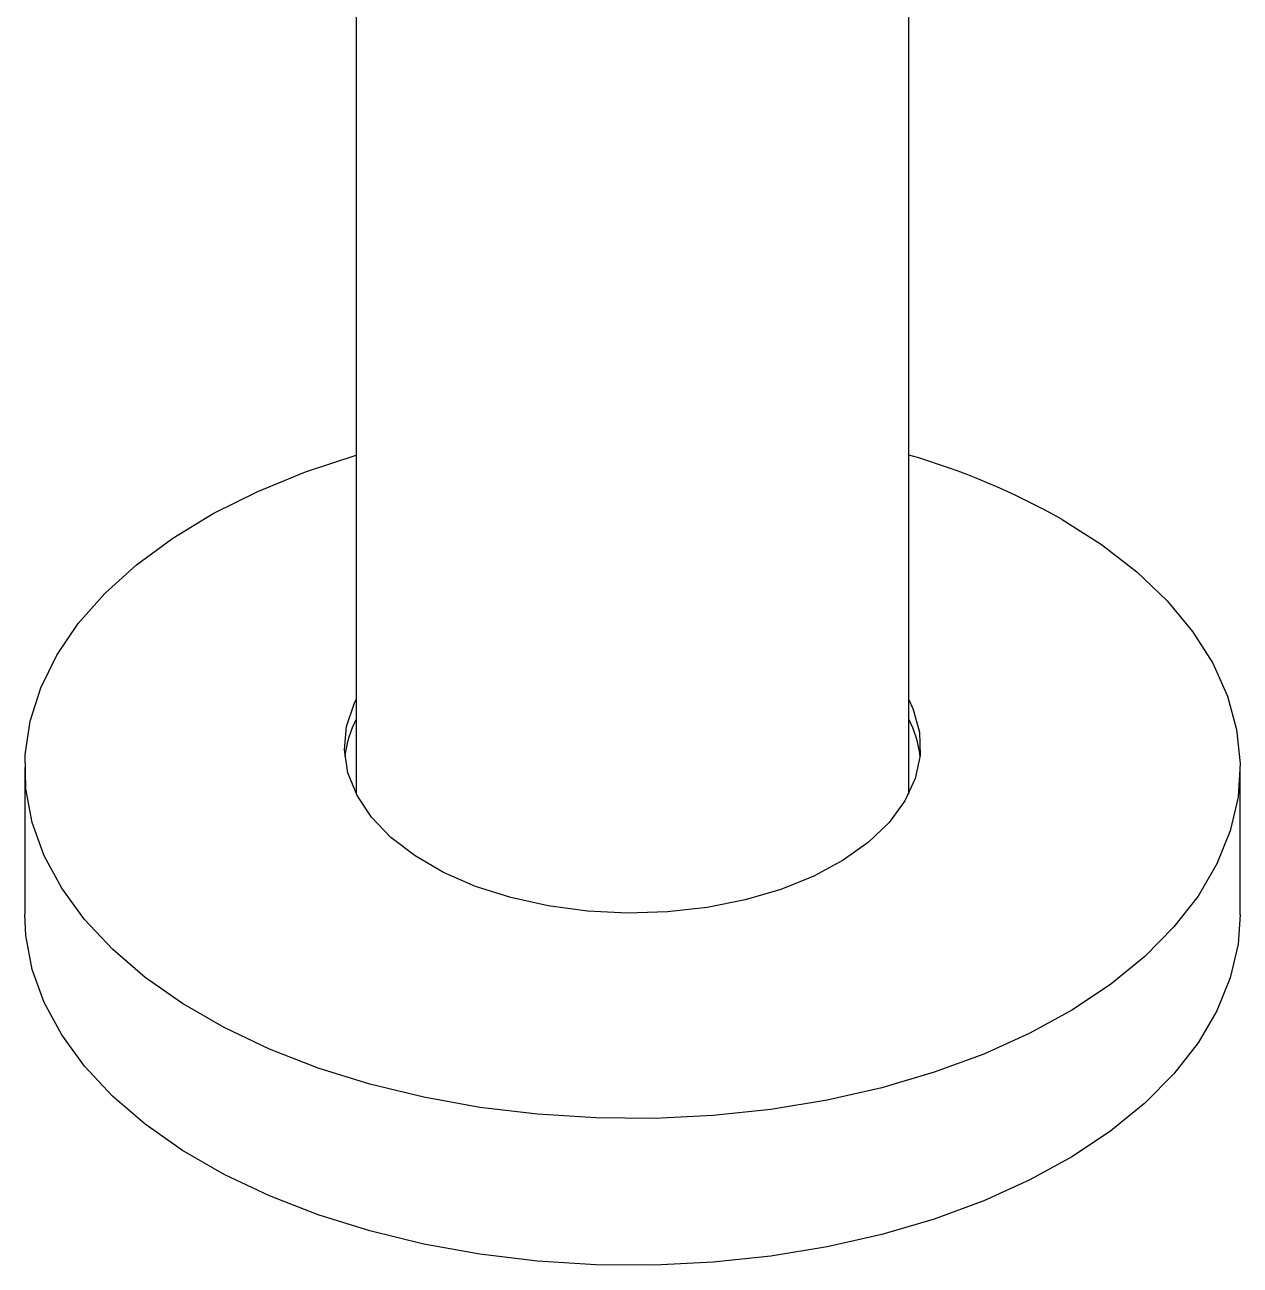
# Model space of a CAD drawing. Extents: x -1084 to 1049, y -151 to 450.
# Drawn here: x -480.34 to -448.26, y 62.57 to 95.29 of the extents above; entities that cross this region are included whole.
import ezdxf

# ---------------------------------------------------------------- set-up
doc = ezdxf.new("R2010")
doc.units = 0
doc.header["$LTSCALE"] = 23.1
doc.header["$MEASUREMENT"] = 0
doc.layers.get('0').update_dxf_attribs({"linetype": 'CONTINUOUS'})

msp = doc.modelspace()

# ---------------------------------------------------------------- linework, layer by layer
at = {"color": 7, "linetype": 'Continuous', "lineweight": 25}
for p, q in [((-471.58662, 102.097), (-471.58662, 74.99707)), ((-457.00475, 74.99707), (-457.00475, 102.097)), ((-480.33575, 75.6931), (-480.33575, 71.81997)), ((-448.25562, 71.81997), (-448.25562, 75.6931))]:
    msp.add_line(p, q, dxfattribs=at)
at = {"color": 7, "linetype": 'Continuous', "lineweight": 25, "flags": 128}
for points in [[(-452.95434, 82.24112), (-451.91256, 81.57865), (-450.98639, 80.86124), (-450.18449, 80.09556), (-449.51434, 79.28879), (-448.9822, 78.44844), (-448.59303, 77.58237), (-448.35048, 76.69865), (-448.25681, 75.80555), (-448.31288, 74.9114), (-448.51818, 74.02455), (-448.8708, 73.15327), (-449.36743, 72.30571), (-450.00344, 71.48978), (-450.77289, 70.71309), (-451.66861, 69.9829), (-452.68222, 69.30602), (-453.80426, 68.68878), (-455.02425, 68.13693), (-456.33081, 67.65564), (-457.71174, 67.24939), (-459.15414, 66.92197), (-460.64455, 66.67645), (-462.16904, 66.51512), (-463.71339, 66.43947), (-465.26318, 66.45023), (-466.80393, 66.54728), (-468.32127, 66.72973), (-469.80102, 66.99586), (-471.22937, 67.3432), (-472.59297, 67.7685), (-473.87912, 68.26779), (-475.07578, 68.83641), (-476.17179, 69.46905), (-477.15692, 70.15979), (-478.02196, 70.90221), (-478.75885, 71.68935), (-479.3607, 72.51387), (-479.82189, 73.36808), (-480.13811, 74.244), (-480.30642, 75.13345), (-480.32525, 76.02812), (-480.1944, 76.91966), (-479.91512, 77.79975), (-479.49, 78.66018), (-478.92302, 79.4929), (-478.21946, 80.29014), (-477.38591, 81.04446), (-476.43013, 81.74881), (-475.36106, 82.39663), (-474.18867, 82.98186), (-472.92391, 83.49903), (-471.58662, 83.94096)], [(-457.00475, 77.48785), (-456.88726, 77.23011), (-456.72125, 76.62529), (-456.70267, 76.01301), (-456.83189, 75.4052), (-457.10637, 74.81368), (-457.52079, 74.24998), (-458.06707, 73.72505), (-458.73459, 73.24913), (-459.51034, 72.83146), (-460.37924, 72.48019), (-461.32437, 72.20215), (-462.32733, 72.00274), (-463.3686, 71.88586), (-464.42792, 71.85377), (-465.48466, 71.90711), (-466.51826, 72.04482), (-467.5086, 72.26424), (-468.43641, 72.56109), (-469.28362, 72.9296), (-470.03374, 73.36258), (-470.67218, 73.85162), (-471.18651, 74.3872), (-471.56672, 74.95888), (-471.80541, 75.55555), (-471.89793, 76.16559), (-471.84247, 76.77712), (-471.64013, 77.37825), (-471.58662, 77.48785)], [(-448.25562, 71.81997), (-448.31288, 71.03827), (-448.51818, 70.15142), (-448.8708, 69.28014), (-449.36743, 68.43258), (-450.00344, 67.61665), (-450.77289, 66.83996), (-451.66861, 66.10977), (-452.68222, 65.43289), (-453.80426, 64.81565), (-455.02425, 64.26381), (-456.33081, 63.78251), (-457.71174, 63.37626), (-459.15414, 63.04884), (-460.64455, 62.80332), (-462.16904, 62.64199), (-463.71339, 62.56635), (-465.26318, 62.5771), (-466.80393, 62.67416), (-468.32127, 62.8566), (-469.80102, 63.12274), (-471.22937, 63.47008), (-472.59297, 63.89538), (-473.87912, 64.39466), (-475.07578, 64.96328), (-476.17179, 65.59592), (-477.15692, 66.28667), (-478.02196, 67.02908), (-478.75885, 67.81622), (-479.3607, 68.64075), (-479.82189, 69.49496), (-480.13811, 70.37087), (-480.30642, 71.26032), (-480.33575, 71.81997)]]:
    msp.add_lwpolyline(points, dxfattribs=at)
at = {"color": 7, "linetype": 'Continuous', "lineweight": 25}
for centre, radius, start, end in [((-462.26533, 65.73037), 18.95519, 60.579836, 73.887324), ((-469.10298, 75.68402), 2.79957, 152.517759, 173.797199), ((-459.45889, 75.69295), 2.76927, 6.085029, 27.600012)]:
    msp.add_arc(centre, radius, start, end, dxfattribs=at)

doc.saveas('drawing.dxf')
